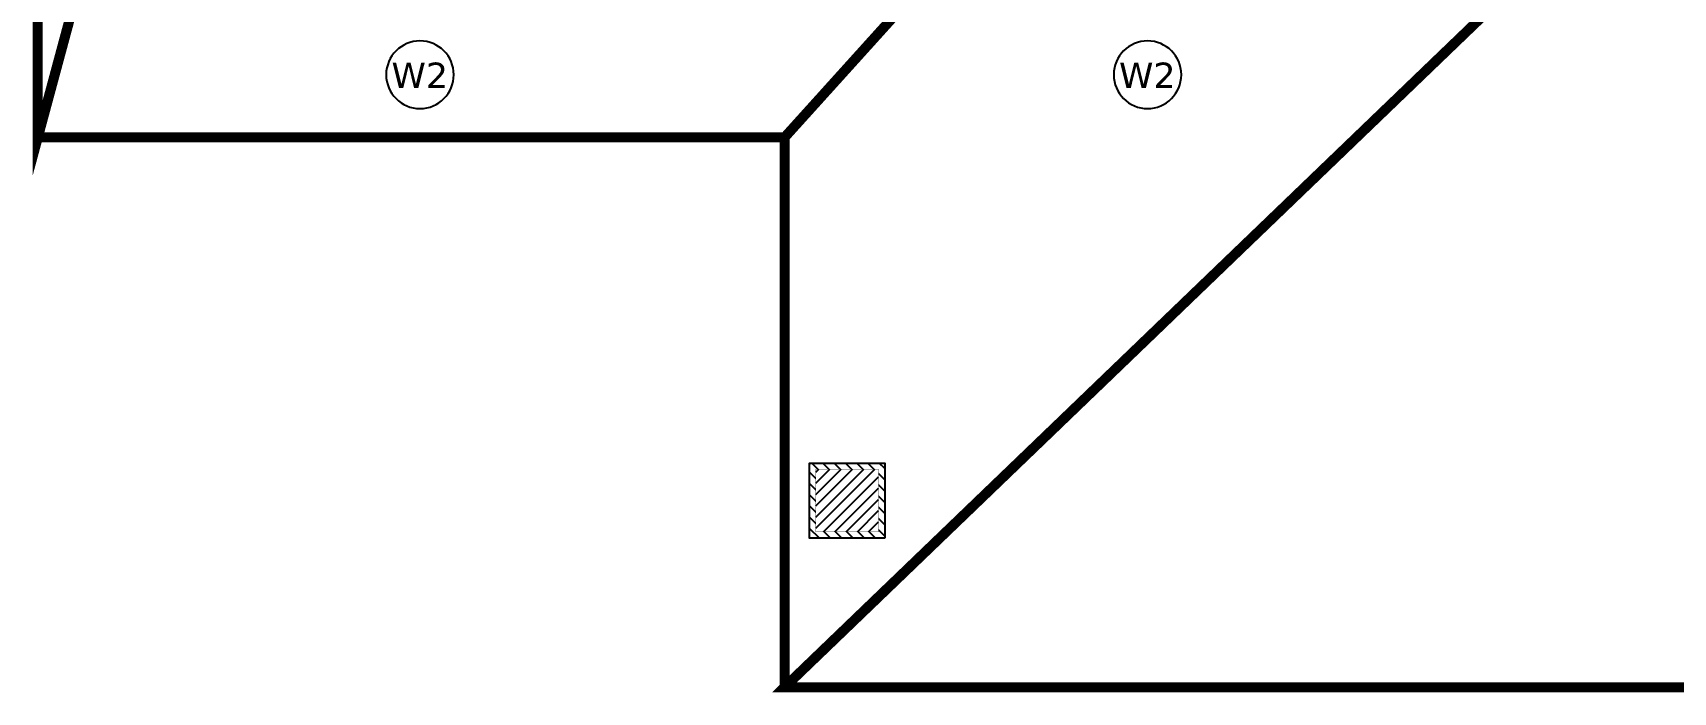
# Model space of a CAD drawing. Header units: millimetres. Extents: x -620 to 116137, y -21481 to 17722.
# Drawn here: x -620 to 5926, y -2665 to -33 of the extents above; entities that cross this region are included whole.
import ezdxf
from ezdxf.enums import TextEntityAlignment as Align

# ---------------------------------------------------------------- set-up
doc = ezdxf.new("R2010")
doc.units = ezdxf.units.MM
doc.header["$LTSCALE"] = 150
doc.set_wipeout_variables(frame=1)
doc.linetypes.add('1625E_Roof Plan$0$DASHED', pattern=[0.75, 0.5, -0.25])
for name, color, linetype in [('1625_East Villa$0$ad-MS Columns', 1, 'Continuous'), ('1625_East Villa$0$ad-Text main', 7, 'Continuous'), ('1625_East Villa$0$ad-Text Main_Door&window Label', 7, 'Continuous'), ('1625E_Columns$0$ad-RCC', 3, 'Continuous'), ('1625E_Columns$0$ad-RCC Hatch', 125, 'Continuous')]:
    doc.layers.add(name, color=color, linetype=linetype)
doc.layers.add('1625E_Roof Plan$0$ad-Primary Roof', color=5, linetype='Continuous', true_color=0x0000ff)
doc.layers.add('1625E_Roof Plan$0$ad-Secondary Roof', color=6, linetype='Continuous', true_color=0xff00ff)
doc.styles.add('1625_East Villa$0$6 U T S R N_Typical Floor Plan$0$3BHK-E(NB)$0$grid_text', font='verdana.ttf', dxfattribs={"width": 0.9})

# ---------------------------------------------------------------- blocks, each defined once
blk = doc.blocks.new('1625_East Villa$0$6 U T S R N_Typical Floor Plan$0$ad_Window Tag')
blk.add_circle((0, 0), 150)
at = {"style": '1625_East Villa$0$6 U T S R N_Typical Floor Plan$0$3BHK-E(NB)$0$grid_text', "width": 0.9}
blk.add_attdef('D1', text='', height=125, dxfattribs=at).set_placement((0, 0), align=Align.MIDDLE_CENTER)
blk = doc.blocks.new('1625_East Villa$0$zw$3849')
at = {"layer": '1625_East Villa$0$ad-Text Main_Door&window Label'}
ref = blk.add_blockref('1625_East Villa$0$6 U T S R N_Typical Floor Plan$0$ad_Window Tag', (925, -200), dxfattribs=dict(at, xscale=-0.9, yscale=0.9, zscale=0.9))
ref.add_attrib('D1', 'W2', dxfattribs={"height": 101.25, "rotation": 1800, "style": '1625_East Villa$0$6 U T S R N_Typical Floor Plan$0$3BHK-E(NB)$0$grid_text'}).set_placement((924, -202.1), align=Align.MIDDLE_CENTER)
ref = blk.add_blockref('1625_East Villa$0$6 U T S R N_Typical Floor Plan$0$ad_Window Tag', (3828.2, -200), dxfattribs=dict(at, xscale=-0.9, yscale=0.9, zscale=0.9))
ref.add_attrib('D1', 'W2', dxfattribs={"height": 101.25, "rotation": 1800, "style": '1625_East Villa$0$6 U T S R N_Typical Floor Plan$0$3BHK-E(NB)$0$grid_text'}).set_placement((3827.2, -202.1), align=Align.MIDDLE_CENTER)
blk = doc.blocks.new('1625E_Roof Plan')
at = {"layer": '1625E_Roof Plan$0$ad-Primary Roof', "linetype": '1625E_Roof Plan$0$DASHED', "ltscale": 2, "const_width": 40}
blk.add_lwpolyline([(12570, -2645), (2380, -2645), (7475, 2255)], close=True, dxfattribs=at)
blk.add_lwpolyline([(2380, -2645), (2380, -450)], dxfattribs=at)
at = {"layer": '1625E_Roof Plan$0$ad-Secondary Roof', "linetype": '1625E_Roof Plan$0$DASHED', "ltscale": 2, "const_width": 40}
for points in [[(-600, 5195), (161.2, 2372.5), (-600, -450)], [(2380, 5195), (4927.5, 2372.5), (2380, -450), (-600, -450), (-600, 5195)]]:
    blk.add_lwpolyline(points, close=True, dxfattribs=at)
blk = doc.blocks.new('1625E_Columns$0$A$C42b14ea2')
at = {"layer": '1625E_Columns$0$ad-RCC Hatch', "transparency": 33554687}
h = blk.add_hatch(dxfattribs=at)
h.set_pattern_fill('ANSI31', color=256, scale=10)
h.set_pattern_definition([(45, (13250, 8645), (-22.45064, 22.45064), [])])
h.paths.add_polyline_path([(0, 0), (300, 0), (300, 300), (0, 300)])
at = {"layer": '1625E_Columns$0$ad-RCC'}
blk.add_lwpolyline([(0, 0), (300, 0), (300, 300), (0, 300)], close=True, dxfattribs=at)
blk = doc.blocks.new('1625E_Columns')
at = {"layer": '1625E_Columns$0$ad-RCC', "xscale": -1}
blk.add_blockref('1625E_Columns$0$A$C42b14ea2', (2780, -2050), dxfattribs=at)
blk = doc.blocks.new('1625_East Villa$0$zw$B0BD')
blk.add_wipeout([(0, 0), (250, 0), (250, -250), (0, -250)])
at = {"layer": '1625_East Villa$0$ad-MS Columns'}
h = blk.add_hatch(dxfattribs=at)
h.set_pattern_fill('ANSI31', color=256, scale=10)
h.set_pattern_definition([(45, (4e-12, -250), (-22.4506, 22.4506), [])])
h.paths.add_polyline_path([(0, 0), (250, 0), (250, -250), (0, -250)])
at = {"layer": '1625_East Villa$0$ad-MS Columns', "const_width": 1}
blk.add_lwpolyline([(0, 0), (250, 0), (250, -250), (0, -250)], close=True, dxfattribs=at)
blk = doc.blocks.new('1625_East Villa$0$zw$BD87')
at = {"layer": '1625_East Villa$0$ad-MS Columns'}
blk.add_blockref('1625_East Villa$0$zw$B0BD', (-9615, -1775), dxfattribs=at)
blk = doc.blocks.new('1625_East Villa')
blk.add_blockref('1625E_Roof Plan', (0, 0))
blk.add_blockref('1625E_Columns', (0, 0))
at = {"layer": '1625_East Villa$0$ad-MS Columns'}
blk.add_blockref('1625_East Villa$0$zw$BD87', (12120, 0), dxfattribs=at)
at = {"layer": '1625_East Villa$0$ad-Text main'}
blk.add_blockref('1625_East Villa$0$zw$3849', (0, 0), dxfattribs=at)

msp = doc.modelspace()

# ---------------------------------------------------------------- block references
msp.add_blockref('1625_East Villa', (0, 0))

doc.saveas('drawing.dxf')
